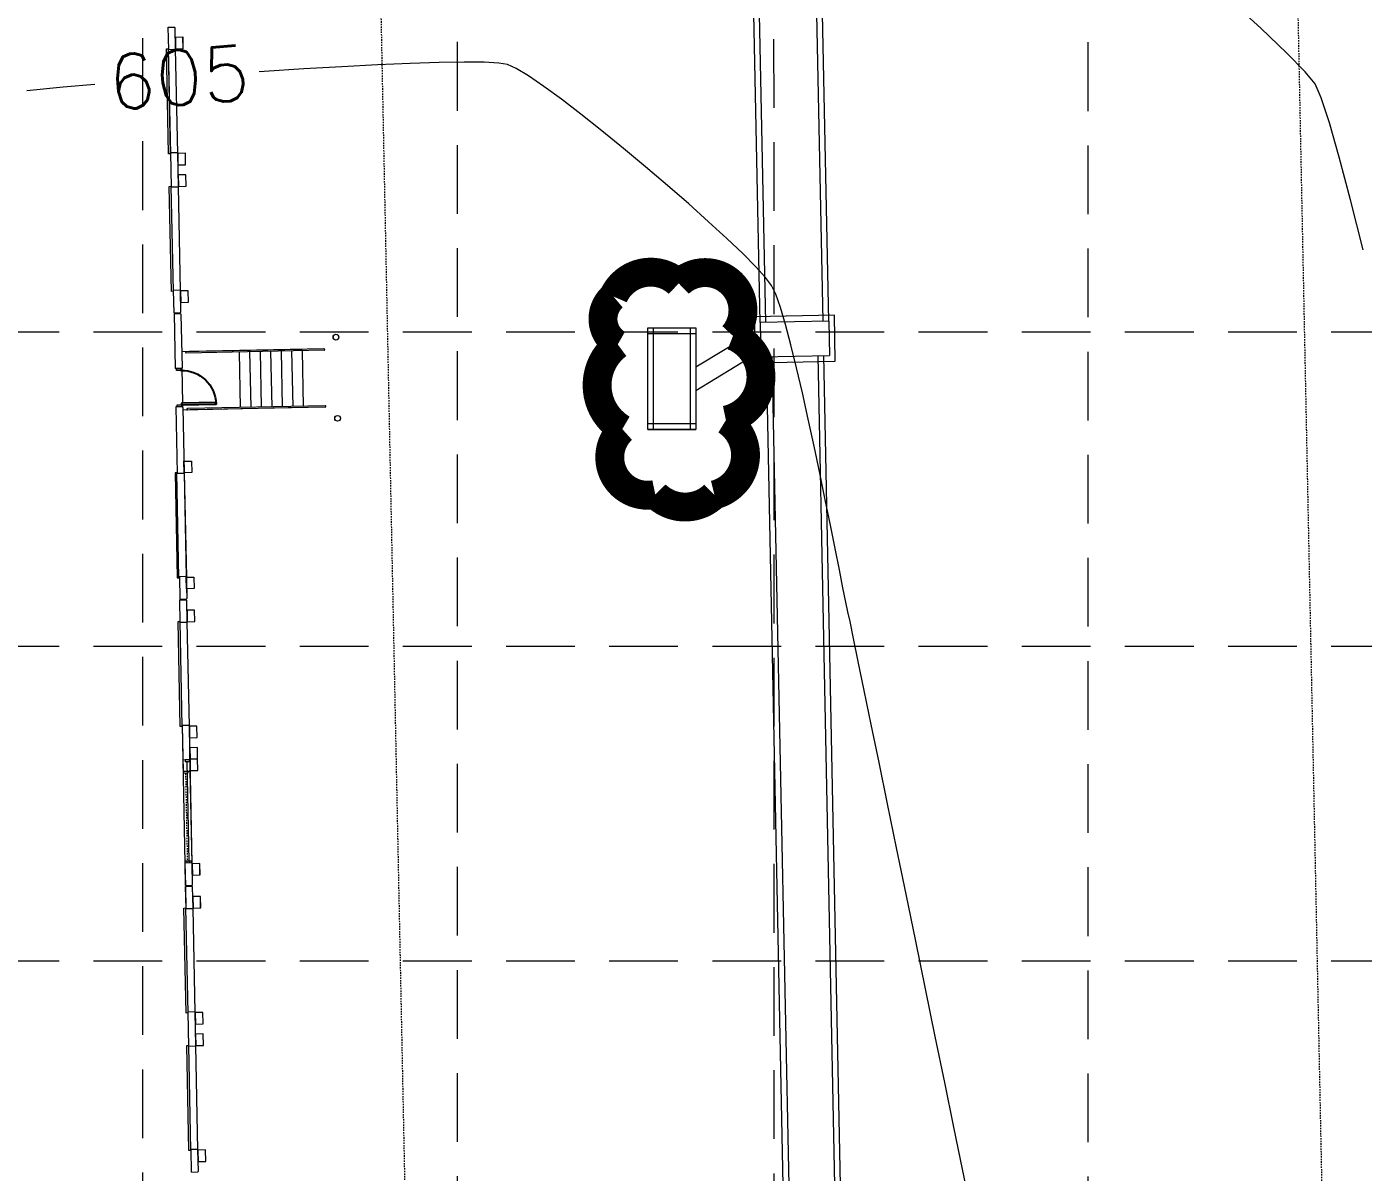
# Model space of a CAD drawing. Extents: x 2140663 to 2528301, y 336313 to 7007653.
# Drawn here: x 2528015.1 to 2528131.7, y 7006947.1 to 7007047.1 of the extents above; entities that cross this region are included whole.
import ezdxf

# ---------------------------------------------------------------- set-up
doc = ezdxf.new("R2010")
doc.units = 0
doc.header["$MEASUREMENT"] = 0
for name, pattern in [('HIDDEN', [0.375, 0.25, -0.125]), ('xdrc002ar$0$HIDDEN2', [0.1875, 0.125, -0.0625]), ('xdrc002pt$0$HIDDEN2', [0.1875, 0.125, -0.0625])]:
    doc.linetypes.add(name, pattern=pattern)
for name, color, linetype in [('1 EXISTING CONTOURS', 43, 'Continuous'), ('GRID', 254, 'HIDDEN'), ('LEGEND', 7, 'Continuous'), ('xdrc002ar$0$BASE1$0$ADO', 8, 'Continuous'), ('xdrc002ar$0$BASE1$0$AFL', 1, 'Continuous'), ('xdrc002ar$0$BASE1$0$AFLHR', 7, 'Continuous'), ('xdrc002ar$0$BASE1$0$AFLST', 1, 'Continuous'), ('xdrc002ar$0$BASE1$0$awa', 7, 'Continuous'), ('xdrc002ar$0$WINDOWS', 8, 'Continuous'), ('xdrc002ar$0$XR3$0$BASE1$0$ADO', 3, 'Continuous'), ('xdrc002ar$0$XR3$0$BASE1$0$AFL', 1, 'Continuous'), ('xdrc002ar$0$XR3$0$BASE1$0$AFLHR', 2, 'Continuous'), ('xdrc002ar$0$XR3$0$BASE1$0$AFLST', 2, 'Continuous'), ('xdrc002ar$0$XR3$0$BASE1$0$awa', 4, 'Continuous'), ('xdrc002ar$0$XR3$0$WINDOWS', 2, 'Continuous'), ('xdrc002pt$0$V-ESMT-ACCS-N', 2, 'xdrc002pt$0$HIDDEN2'), ('xdrc002pt$0$V-ESMT-STRM-N', 2, 'xdrc002pt$0$HIDDEN2'), ('xdrc002STM$0$C-STRM-INLET-N', 5, 'Continuous'), ('xdrc002STM$0$C-STRM-PIPE-N', 5, 'Continuous')]:
    doc.layers.add(name, color=color, linetype=linetype)
doc.styles.add('L200', font='simplex', dxfattribs={"height": 12})

# ---------------------------------------------------------------- blocks, each defined once
blk = doc.blocks.new('xdrc002ar$0$XR3$0$A$C228123AE')
at = {"layer": 'xdrc002ar$0$XR3$0$BASE1$0$ADO', "lineweight": 0}
for points in [[(22.61683327611536, 15.75429074559361), (22.61683327611536, 17.50429074559361), (132.6168332761154, 17.50429074559361), (132.6168332761154, 15.75429074559361)], [(166.6168332761154, 15.75429074559361), (166.6168332761154, 17.50429074559361), (276.6168332761154, 17.50429074559361), (276.6168332761154, 15.75429074559361)]]:
    blk.add_lwpolyline(points, close=True, dxfattribs=at)
at = {"layer": 'xdrc002ar$0$XR3$0$BASE1$0$AFL', "lineweight": 0}
for p, q in [((22.86683327844366, 8.004440076649189), (132.3668332770467, 8.004440076649189)), ((166.866833277978, 8.004440076649189), (276.366833276581, 8.004440076649189))]:
    blk.add_line(p, q, dxfattribs=at)
for points in [[(10.86683327844366, 8.004440078511834), (10.86683327844366, 0.004440078511834145), (22.86683327844366, 0.004440078511834145), (22.86683327844366, 8.004440078511834)], [(132.3668332770467, 8.004440078511834), (132.3668332770467, 0.004440078511834145), (144.3668332770467, 0.004440078511834145), (144.3668332770467, 8.004440078511834)], [(154.866833277978, 8.004440077580512), (154.866833277978, 0.00444007758051157), (166.866833277978, 0.00444007758051157), (166.866833277978, 8.004440077580512)], [(276.366833276581, 8.004440077580512), (276.366833276581, 0.00444007758051157), (288.366833276581, 0.00444007758051157), (288.366833276581, 8.004440077580512)]]:
    blk.add_lwpolyline(points, close=True, dxfattribs=at)
at = {"layer": 'xdrc002ar$0$XR3$0$BASE1$0$awa', "lineweight": 0}
for p, q in [((-0.008166723418980837, 15.25444007758051), (23.61683327611536, 15.25444007664919)), ((-0.008166723418980837, 15.25444007758051), (-0.008166723418980837, 8.754440076649189)), ((23.61683327658102, 8.754440076649189), (23.61683327611536, 15.25444007664919)), ((131.6168332770467, 8.754440078511834), (131.616833276581, 15.25444007851183)), ((131.6168332761154, 15.25444007758051), (167.6168332756497, 15.25444007571787)), ((167.616833276581, 8.754440076649189), (167.6168332756497, 15.25444007851183)), ((275.616833276581, 8.754440077580512), (275.6168332756497, 15.25444007758051)), ((275.6168332761154, 15.25444007664919), (299.241833276581, 15.25444007758051)), ((299.241833276581, 15.25444007758051), (299.241833276581, 8.754440077580512)), ((0.7418332765810192, 8.004440076649189), (-0.008166723418980837, 8.754440076649189)), ((0.7418332765810192, 8.004440076649189), (22.86683327658102, 8.004440076649189)), ((23.61683327658102, 8.754440076649189), (22.86683327658102, 8.004440076649189)), ((131.6168332770467, 8.754440078511834), (132.3668332770467, 8.004440078511834)), ((132.3668332770467, 8.004440078511834), (166.866833277978, 8.004440076649189)), ((166.866833276581, 8.004440076649189), (167.616833276581, 8.754440076649189)), ((276.366833276581, 8.004440077580512), (275.616833276581, 8.754440077580512)), ((276.366833276581, 8.004440077580512), (298.491833276581, 8.004440077580512)), ((299.241833276581, 8.754440077580512), (298.491833276581, 8.004440077580512))]:
    blk.add_line(p, q, dxfattribs=at)
blk = doc.blocks.new('xdrc002ar$0$XR3$0$A$C65600574')
at = {"layer": 'xdrc002ar$0$XR3$0$BASE1$0$awa', "lineweight": 0}
blk.add_line((107.9999999990687, -6.499690967611969), (107.9999999897555, -1.999690865166485), dxfattribs=at)
at = {"layer": 'xdrc002ar$0$XR3$0$WINDOWS', "linetype": 'Continuous', "lineweight": 0}
for p, q in [((9.313225746154785e-09, -1.999690865166485), (2.000000009313226, -1.999690867960453)), ((4.656612873077393e-09, -6.499690865166485), (2.000000004656613, -6.499690867960453)), ((2.000000004656613, -6.49969086702913), (2.000000009313226, -1.999690867960453)), ((2.000000007916242, -4.248930997215211), (105.9999999920838, -4.248931059613824)), ((107.9999999897555, -1.999690865166485), (105.9999999897555, -1.999690867960453)), ((105.9999999944121, -6.49969086702913), (105.9999999897555, -1.999690867960453)), ((107.9999999944121, -6.499690865166485), (105.9999999944121, -6.499690867960453))]:
    blk.add_line(p, q, dxfattribs=at)
blk = doc.blocks.new('xdrc002ar$0$XR3$0$BASE1$0$36D')
at = {"layer": 'xdrc002ar$0$XR3$0$BASE1$0$ADO'}
blk.add_lwpolyline([(-1.75, 1.000444171950221e-11), (0, 1.000444171950221e-11), (0, -35.99999999999), (-1.75, -35.99999999999)], close=True, dxfattribs=at)
blk.add_arc((0, 1.000444171950221e-11), 36, 180, 270, dxfattribs=at)
blk = doc.blocks.new('xdrc002ar$0$BASE1$0$36D')
at = {"layer": 'xdrc002ar$0$BASE1$0$ADO'}
blk.add_lwpolyline([(-1.75, 1.000444171950221e-11), (0, 1.000444171950221e-11), (0, -35.99999999999), (-1.75, -35.99999999999)], close=True, dxfattribs=at)
blk.add_arc((0, 1.000444171950221e-11), 36, 180, 270, dxfattribs=at)
blk = doc.blocks.new('A$C211968B4')
at = {"layer": 'LEGEND', "color": 170, "ltscale": 100, "const_width": 1.261430802800306}
blk.add_lwpolyline([(4.032914736308157, 6.67986492626369, 0.5205670505517462), (4.032914736308157, 6.67986492626369, 0.7651954600696135), (1.179535842966288, 5.243441569618881, 0.4178788784126488), (1.161860283929855, 2.658978256396949, 0.6649002420699669), (4.422610547859222, 2.161206842400134, 0.744833174426672), (8.10029117250815, 1.852431412786245, 0.9756416855879776), (10.39131185039878, 4.219029118306935, 0.5205670505517462), (9.820843972731382, 7.070041866973042, 0.5205670505517462), (7.729127584490925, 6.879974124021828, 0.5402640007904789), (4.032914736308157, 6.67986492626369)], format="xyb", close=True, dxfattribs=at)

msp = doc.modelspace()

# ---------------------------------------------------------------- linework, layer by layer
at = {"layer": '1 EXISTING CONTOURS', "color": 43, "lineweight": 0}
for points, elevation in [([(2528122.818736016, 7007046.980660361), (2528119.955782146, 7007049.603836581)], 604), ([(2528126.688871486, 7007043.179228957), (2528125.089093919, 7007044.817544557)], 604), ([(2528035.837211166, 7007043.214438055), (2528035.407601758, 7007043.184984115)], 605), ([(2528053.29114048, 7007044.021978656), (2528051.114831608, 7007043.984696328)], 605), ([(2528055.04556608, 7007044.011154582), (2528053.29114048, 7007044.021978656)], 605), ([(2528056.322903467, 7007043.948288408), (2528055.04556608, 7007044.011154582)], 605), ([(2528057.067947696, 7007043.829444439), (2528056.322903467, 7007043.948288408)], 605), ([(2528058.910041437, 7007042.822434233), (2528057.838248895, 7007043.47394748)], 605), ([(2528127.540084345, 7007042.130453344), (2528126.688871486, 7007043.179228957)], 604), ([(2528018.293250322, 7007041.83187429), (2528015.119751674, 7007041.525177547)], 605), ([(2528063.479731497, 7007039.483261029), (2528061.776246303, 7007040.78794458)], 605), ([(2528128.793767639, 7007038.731281518), (2528128.08226789, 7007040.897693553)], 604), ([(2528129.654814415, 7007035.731741168), (2528128.793767639, 7007038.731281518)], 604), ([(2528130.645639034, 7007031.999596435), (2528129.654814415, 7007035.731741168)], 604), ([(2528131.746472316, 7007027.63537125), (2528130.645639034, 7007031.999596435)], 604), ([(2528077.595608932, 7007027.314591633), (2528076.208006804, 7007028.638619862)], 605), ([(2528081.801896044, 7007019.354081947), (2528081.327254173, 7007021.131035049)], 605), ([(2528083.319152436, 7007012.875975808), (2528082.806093261, 7007015.171330196)], 605), ([(2528084.325951495, 7007008.153420665), (2528083.82852121, 7007010.518265254)], 605), ([(2528085.25200426, 7007003.623217911), (2528084.803195207, 7007005.836664173)], 605), ([(2528086.031326049, 7006999.727144589), (2528085.664130569, 7007001.568304004)], 605), ([(2528086.345342615, 7006998.154961796), (2528086.031326049, 7006999.727144589)], 605), ([(2528087.265592052, 7006993.734272286), (2528086.9596075, 7006995.199865182)], 605), ([(2528094.403419105, 7006958.999562959), (2528093.555028081, 7006963.133437897)], 605), ([(2528096.03070426, 7006951.077467985), (2528095.233067714, 7006954.959075093)], 605), ([(2528097.476862572, 7006944.052870787), (2528096.783059095, 7006947.42023532)], 605)]:
    msp.add_lwpolyline(points, dxfattribs=dict(at, elevation=elevation))
at = {"layer": '1 EXISTING CONTOURS', "color": 43, "lineweight": 0, "extrusion": (-0.6898006696673633, -0.72399933434117, 0), "elevation": -6816998.163060855}
msp.add_lwpolyline([(-3003103.325896256, 604.0000000000007), (-3003106.461752596, 604.0000000000007)], dxfattribs=at)
at = {"layer": '1 EXISTING CONTOURS', "color": 43, "lineweight": 0, "extrusion": (0.06314756370913982, -0.9980042009919599, 0), "elevation": -6833419.260452104}
msp.add_lwpolyline([(2965471.558157061, 605), (2965468.093591393, 605)], dxfattribs=at)
at = {"layer": '1 EXISTING CONTOURS', "color": 43, "lineweight": 0, "extrusion": (0.05738201308202106, -0.9983522948211492, 0), "elevation": -6850433.907573942}
msp.add_lwpolyline([(2925955.406633313, 605), (2925952.089374917, 605)], dxfattribs=at)
at = {"layer": '1 EXISTING CONTOURS', "color": 43, "lineweight": 0, "extrusion": (0.05072251140428024, -0.9987127849571381, 0), "elevation": -6869795.381663101}
msp.add_lwpolyline([(2880206.437027589, 605.0000000000007), (2880203.322289219, 605.0000000000007)], dxfattribs=at)
at = {"layer": '1 EXISTING CONTOURS', "color": 43, "lineweight": 0, "extrusion": (0.04259215056830982, -0.999092542615531, 0), "elevation": -6893010.284094005}
msp.add_lwpolyline([(2824199.544465287, 605.0000000000007), (2824196.687412047, 605.0000000000007)], dxfattribs=at)
at = {"layer": '1 EXISTING CONTOURS', "color": 43, "lineweight": 0, "extrusion": (0.0320140351213906, -0.9994874194081917, 0), "elevation": -6922519.192764938}
msp.add_lwpolyline([(2751079.037118244, 605.0000000000007), (2751076.492826889, 605.0000000000007)], dxfattribs=at)
at = {"layer": '1 EXISTING CONTOURS', "color": 43, "lineweight": 0, "extrusion": (0.4190322600722702, 0.9079713459238267, 0), "elevation": 7421532.483541712}
msp.add_lwpolyline([(640773.1853447366, 605), (640774.0337208468, 605)], dxfattribs=at)
at = {"layer": '1 EXISTING CONTOURS', "color": 43, "lineweight": 0, "extrusion": (0.08951555120564873, -0.995985424638508, 0), "elevation": -6752614.583400844}
msp.add_lwpolyline([(3145111.353126166, 605.0000000000007), (3145108.585198106, 605.0000000000007)], dxfattribs=at)
at = {"layer": '1 EXISTING CONTOURS', "color": 43, "lineweight": 0, "extrusion": (-0.5646307662773441, -0.8253436240579188, 0), "elevation": -7210637.956567861}
msp.add_lwpolyline([(-1869873.046714603, 605), (-1869874.655523693, 605)], dxfattribs=at)
at = {"layer": '1 EXISTING CONTOURS', "color": 43, "lineweight": 0, "extrusion": (0.5906668952989439, 0.8069154966896513, 0), "elevation": 7147332.198228287}
msp.add_lwpolyline([(2098894.803606384, 605.0000000000007), (2098896.710106566, 605.0000000000007)], dxfattribs=at)
at = {"layer": '1 EXISTING CONTOURS', "color": 43, "lineweight": 0, "extrusion": (0.9153781869484573, 0.4025950507134371, 0), "elevation": 5135193.285877924}
msp.add_lwpolyline([(5396280.539313711, 604.0000000000003), (5396281.886035543, 604.0000000000003)], dxfattribs=at)
at = {"layer": '1 EXISTING CONTOURS', "color": 43, "lineweight": 0, "extrusion": (-0.6209167452739514, -0.7838765179786948, 0), "elevation": -7062370.65915871}
msp.add_lwpolyline([(-2369096.226454088, 605), (-2369098.55223148, 605)], dxfattribs=at)
at = {"layer": '1 EXISTING CONTOURS', "color": 43, "lineweight": 0, "extrusion": (-0.6312929707056167, -0.7755444443342222, 0), "elevation": -7030219.277675301}
msp.add_lwpolyline([(-2462864.412632938, 605), (-2462866.859037945, 605)], dxfattribs=at)
at = {"layer": '1 EXISTING CONTOURS', "color": 43, "lineweight": 0, "extrusion": (-0.6403094166895581, -0.7681170815042964, 0), "elevation": -7000969.656620191}
msp.add_lwpolyline([(-2544817.343611531, 605), (-2544819.851049289, 605)], dxfattribs=at)
at = {"layer": '1 EXISTING CONTOURS', "color": 43, "lineweight": 0, "extrusion": (-0.6487268071184648, -0.7610213727129365, 0), "elevation": -6972529.522421555}
msp.add_lwpolyline([(-2621734.225544329, 605), (-2621736.734346631, 605)], dxfattribs=at)
at = {"layer": '1 EXISTING CONTOURS', "color": 43, "lineweight": 0, "extrusion": (-0.6571668565464395, -0.7537451310999438, 0), "elevation": -6942881.699915528}
msp.add_lwpolyline([(-2699266.337807985, 605), (-2699268.78828485, 605)], dxfattribs=at)
at = {"layer": '1 EXISTING CONTOURS', "color": 43, "lineweight": 0, "extrusion": (-0.666272349603883, -0.7457084927458727, 0), "elevation": -6909588.070678191}
msp.add_lwpolyline([(-2783383.690865689, 605.0000000000007), (-2783386.023351231, 605.0000000000007)], dxfattribs=at)
at = {"layer": '1 EXISTING CONTOURS', "color": 43, "lineweight": 0, "extrusion": (0.6768829566964801, 0.7360906621699741, 0), "elevation": 6869020.048875337}
msp.add_lwpolyline([(2882044.972598038, 605), (2882047.127509201, 605)], dxfattribs=at)
at = {"layer": '1 EXISTING CONTOURS', "color": 43, "lineweight": 0, "extrusion": (0.7091865623425075, 0.705020864792537, 0), "elevation": 6732979.116323331}
msp.add_lwpolyline([(3186940.538775077, 605), (3186942.160756446, 605)], dxfattribs=at)
at = {"layer": '1 EXISTING CONTOURS', "color": 43, "lineweight": 0, "extrusion": (0.739227723404549, 0.6734555463801065, 0), "elevation": 6587746.524902855}
msp.add_lwpolyline([(3477238.082635201, 605.0000000000007), (3477239.350715519, 605.0000000000007)], dxfattribs=at)
at = {"layer": '1 EXISTING CONTOURS', "color": 43, "lineweight": 0, "extrusion": (0.7972152050027291, 0.6036952185602076, 0), "elevation": 6245531.116917394}
msp.add_lwpolyline([(4059916.63050955, 605.0000000000007), (4059917.490210207, 605.0000000000007)], dxfattribs=at)
at = {"layer": '1 EXISTING CONTOURS', "color": 43, "lineweight": 0, "extrusion": (0.9031605906945279, 0.4293028621105519, 0), "elevation": 5291398.017957716}
msp.add_lwpolyline([(5243155.552954523, 605), (5243156.396162963, 605)], dxfattribs=at)
at = {"layer": '1 EXISTING CONTOURS', "color": 43, "lineweight": 0, "extrusion": (0.9429755813955314, 0.3328619126481122, 0), "elevation": 4716289.492278712}
msp.add_lwpolyline([(5765949.395736006, 605.0000000000003), (5765950.620838342, 605.0000000000003)], dxfattribs=at)
at = {"layer": '1 EXISTING CONTOURS', "color": 43, "lineweight": 0, "extrusion": (0.9583144740773047, 0.2857155382087905, 0), "elevation": 4424711.741246285}
msp.add_lwpolyline([(5992617.652984393, 605), (5992619.211667322, 605)], dxfattribs=at)
at = {"layer": '1 EXISTING CONTOURS', "color": 43, "lineweight": 0, "extrusion": (0.9707712830657429, 0.240006491526566, 0), "elevation": 4135919.345753733}
msp.add_lwpolyline([(6195455.059920412, 605.0000000000007), (6195457.1252634, 605.0000000000007)], dxfattribs=at)
at = {"layer": '1 EXISTING CONTOURS', "color": 43, "lineweight": 0, "extrusion": (0.9738061960741401, 0.227379621970865, 0), "elevation": 4055115.161563294}
msp.add_lwpolyline([(6248640.277066319, 605), (6248642.513421047, 605)], dxfattribs=at)
at = {"layer": '1 EXISTING CONTOURS', "color": 43, "lineweight": 0, "extrusion": (0.9774489610436028, 0.2111717986729806, 0), "elevation": 3950755.92608176}
msp.add_lwpolyline([(6315135.141835071, 605.0000000000003), (6315137.553941121, 605.0000000000003)], dxfattribs=at)
at = {"layer": '1 EXISTING CONTOURS', "color": 43, "lineweight": 0, "extrusion": (0.9794349571891924, 0.201760166127522, 0), "elevation": 3889829.292650026}
msp.add_lwpolyline([(6352839.651780466, 605.0000000000003), (6352842.017181534, 605.0000000000003)], dxfattribs=at)
at = {"layer": '1 EXISTING CONTOURS', "color": 43, "lineweight": 0, "extrusion": (0.9804756085015149, 0.1966407412861948, 0), "elevation": 3856588.312467208}
msp.add_lwpolyline([(6373069.4874243, 605.0000000000007), (6373071.583258088, 605.0000000000007)], dxfattribs=at)
at = {"layer": '1 EXISTING CONTOURS', "color": 43, "lineweight": 0, "extrusion": (0.980126068712465, 0.1983756271073853, 0), "elevation": 3867860.984157158}
msp.add_lwpolyline([(6366229.567669936, 605), (6366230.840959242, 605)], dxfattribs=at)
at = {"layer": '1 EXISTING CONTOURS', "color": 43, "lineweight": 0, "extrusion": (0.9785363652926661, 0.2060742143011057, 0), "elevation": 3917786.052901375}
msp.add_lwpolyline([(6335626.938002345, 605), (6335627.825616938, 605)], dxfattribs=at)
at = {"layer": '1 EXISTING CONTOURS', "color": 43, "lineweight": 0, "extrusion": (0.9780236926276066, 0.2084937808642283, 0), "elevation": 3933443.865236416}
msp.add_lwpolyline([(6325916.91103394, 605), (6325917.76842566, 605)], dxfattribs=at)
at = {"layer": '1 EXISTING CONTOURS', "color": 43, "lineweight": 0, "extrusion": (0.9792096151660243, 0.2028510033655407, 0), "elevation": 3896903.06801971}
msp.add_lwpolyline([(6348488.529403933, 605.0000000000007), (6348490.599586515, 605.0000000000007)], dxfattribs=at)
at = {"layer": '1 EXISTING CONTOURS', "color": 43, "lineweight": 0, "extrusion": (0.9793694847130819, 0.202077738538495, 0), "elevation": 3891888.972022395}
msp.add_lwpolyline([(6351561.038931068, 605), (6351563.615281297, 605)], dxfattribs=at)
at = {"layer": '1 EXISTING CONTOURS', "color": 43, "lineweight": 0, "extrusion": (0.9794629055481162, 0.2016244445875605, 0), "elevation": 3888948.922322315}
msp.add_lwpolyline([(6353358.589108159, 605.0000000000007), (6353361.604802987, 605.0000000000007)], dxfattribs=at)
at = {"layer": '1 EXISTING CONTOURS', "color": 43, "lineweight": 0, "extrusion": (0.979521442692967, 0.201339870131796, 0), "elevation": 3887102.900130427}
msp.add_lwpolyline([(6354484.799358783, 605), (6354488.187574504, 605)], dxfattribs=at)
at = {"layer": '1 EXISTING CONTOURS', "color": 43, "lineweight": 0, "extrusion": (0.9795589024027583, 0.2011575420497665, 0), "elevation": 3885920.031874249}
msp.add_lwpolyline([(6355204.526701601, 605.0000000000007), (6355208.220614229, 605.0000000000007)], dxfattribs=at)
at = {"layer": '1 EXISTING CONTOURS', "color": 43, "lineweight": 0, "extrusion": (0.9795821441934484, 0.2010443303785662, 0), "elevation": 3885185.51738262}
msp.add_lwpolyline([(6355649.657983247, 605.0000000000003), (6355653.590768649, 605.0000000000003)], dxfattribs=at)
at = {"layer": '1 EXISTING CONTOURS', "color": 43, "lineweight": 0, "extrusion": (0.9795948025352782, 0.2009826431457943, 0), "elevation": 3884785.277898036}
msp.add_lwpolyline([(6355890.200779422, 605.0000000000003), (6355894.305613406, 605.0000000000003)], dxfattribs=at)
at = {"layer": '1 EXISTING CONTOURS', "color": 43, "lineweight": 0, "extrusion": (0.9795987856804428, 0.2009632282120341, 0), "elevation": 3884659.307768918}
msp.add_lwpolyline([(6355962.983241335, 605.0000000000007), (6355967.193299655, 605.0000000000007)], dxfattribs=at)
at = {"layer": '1 EXISTING CONTOURS', "color": 43, "lineweight": 0, "extrusion": (0.9795949286272567, 0.2009820285691238, 0), "elevation": 3884781.290268176}
msp.add_lwpolyline([(6355884.179491846, 605.0000000000007), (6355888.427950265, 605.0000000000007)], dxfattribs=at)
at = {"layer": '1 EXISTING CONTOURS', "color": 43, "lineweight": 0, "extrusion": (0.9795630439005577, 0.2011373735144078, 0), "elevation": 3885789.178576421}
msp.add_lwpolyline([(6355259.693012174, 605.0000000000007), (6355263.817798109, 605.0000000000007)], dxfattribs=at)
at = {"layer": '1 EXISTING CONTOURS', "color": 43, "lineweight": 0, "extrusion": (0.979489025108783, 0.2014975178294902, 0), "elevation": 3888125.566158371}
msp.add_lwpolyline([(6353822.87101567, 605.0000000000003), (6353826.604832558, 605.0000000000003)], dxfattribs=at)
at = {"layer": 'GRID', "color": 253, "linetype": 'HIDDEN', "lineweight": 0, "ltscale": 24}
for p, q in [((2528080.45980197, 7006032.041801908), (2528080.250281271, 7007625.178615601)), ((2528107.768453324, 7006031.75605775), (2528107.707753342, 7007625.178615601)), ((2528025.314863435, 7006032.117452909), (2528025.21406728, 7007624.562990395)), ((2528052.75125109, 7006031.787906426), (2528052.67153935, 7007624.562990395)), ((2527228.947377252, 7007020.498604855), (2528272.331315909, 7007020.498604855)), ((2527228.947377252, 7006993.041132786), (2528272.331315909, 7006993.041132786)), ((2527228.947377252, 7006965.583660717), (2528272.331315909, 7006965.583660717))]:
    msp.add_line(p, q, dxfattribs=at)
at = {"layer": 'xdrc002ar$0$BASE1$0$ADO', "lineweight": 0}
for points in [[(2528027.65056834, 7007036.022552926), (2528027.504765107, 7007036.019592935), (2528027.318708589, 7007045.184367605), (2528027.464511822, 7007045.187327595)], [(2528027.894133237, 7007024.025029723), (2528027.748330003, 7007024.022069732), (2528027.562273485, 7007033.186844401), (2528027.708076719, 7007033.189804392)], [(2528029.172849031, 7006961.038033446), (2528029.027045798, 7006961.035073455), (2528028.84098928, 7006970.199848125), (2528028.986792513, 7006970.202808116)], [(2528029.416413927, 7006949.040510243), (2528029.270610694, 7006949.037550252), (2528029.084554176, 7006958.202324921), (2528029.230357409, 7006958.205284912)]]:
    msp.add_lwpolyline(points, close=True, dxfattribs=at)
at = {"layer": 'xdrc002ar$0$BASE1$0$ADO', "color": 7, "lineweight": 0}
for points in [[(2528028.176944153, 7007017.278650878), (2528028.572695783, 7007017.286685137), (2528028.57607863, 7007017.120052871), (2528028.180326999, 7007017.112018612)], [(2528028.241218227, 7007014.112637833), (2528028.636969857, 7007014.120672092), (2528028.640352703, 7007013.954039827), (2528028.244601073, 7007013.946005568)], [(2528028.215503612, 7007008.194964483), (2528028.06970038, 7007008.192004493), (2528028.255756909, 7006999.02722989), (2528028.40156014, 7006999.030189881)], [(2528028.665422127, 7006986.03287317), (2528028.519618895, 7006986.029913181), (2528028.333562366, 7006995.194687784), (2528028.479365598, 7006995.197647774)]]:
    msp.add_lwpolyline(points, close=True, dxfattribs=at)
at = {"layer": 'xdrc002ar$0$BASE1$0$AFL', "color": 7, "lineweight": 0}
for p, q in [((2528028.295833076, 7007036.056490234), (2528028.11062227, 7007045.179606836)), ((2528028.539397973, 7007024.058967031), (2528028.354187166, 7007033.182083633)), ((2528028.841316978, 7007009.187037319), (2528029.507846041, 7007009.200568702)), ((2528028.861614055, 7007008.187243726), (2528028.841316978, 7007009.187037319)), ((2528029.507846041, 7007009.200568702), (2528029.528143117, 7007008.20077511)), ((2528029.528143117, 7007008.20077511), (2528028.861614055, 7007008.187243726)), ((2528028.861614055, 7007008.187243726), (2528029.046824872, 7006999.06412719)), ((2528029.046824872, 7006999.06412719), (2528029.713353934, 7006999.077658574)), ((2528029.067121948, 7006998.064333596), (2528029.046824872, 7006999.06412719)), ((2528029.713353934, 7006999.077658574), (2528029.73365101, 7006998.07786498)), ((2528029.73365101, 7006998.07786498), (2528029.067121948, 7006998.064333596)), ((2528029.771708027, 7006996.203251993), (2528029.105178965, 7006996.189720609)), ((2528029.105178965, 7006996.189720609), (2528029.125476041, 7006995.189927016)), ((2528029.125476041, 7006995.189927016), (2528029.792005103, 7006995.2034584)), ((2528029.310686858, 7006986.06681048), (2528029.125476041, 7006995.189927016)), ((2528029.792005103, 7006995.2034584), (2528029.771708027, 7006996.203251993)), ((2528029.97721592, 7006986.080341864), (2528029.310686858, 7006986.06681048)), ((2528029.310686858, 7006986.06681048), (2528029.330983934, 7006985.067016887)), ((2528029.997512996, 7006985.080548271), (2528029.97721592, 7006986.080341864)), ((2528029.330983934, 7006985.067016887), (2528029.997512996, 7006985.080548271)), ((2528030.035570013, 7006983.205935284), (2528029.369040951, 7006983.1924039)), ((2528029.369040951, 7006983.1924039), (2528029.389338027, 7006982.192610307)), ((2528030.055867089, 7006982.206141691), (2528030.035570013, 7006983.205935284)), ((2528029.389338027, 7006982.192610307), (2528030.055867089, 7006982.206141691)), ((2528030.22078083, 7006974.082818747), (2528029.554251769, 7006974.069287363)), ((2528029.554251769, 7006974.069287363), (2528029.574548845, 7006973.06949377)), ((2528029.574548845, 7006973.06949377), (2528030.241077906, 7006973.083025154)), ((2528030.241077906, 7006973.083025154), (2528030.22078083, 7006974.082818747)), ((2528029.818113767, 7006961.071970754), (2528029.632902961, 7006970.195087356)), ((2528030.061678663, 7006949.074447551), (2528029.876467857, 7006958.197564153))]:
    msp.add_line(p, q, dxfattribs=at)
for points in [[(2528028.11062227, 7007045.179606836), (2528028.777151337, 7007045.193138219), (2528028.756854262, 7007046.19293182), (2528028.090325195, 7007046.179400437)], [(2528028.316130151, 7007035.056696634), (2528028.982659218, 7007035.070228017), (2528028.962362143, 7007036.070021617), (2528028.295833076, 7007036.056490234)], [(2528028.354187166, 7007033.182083633), (2528029.020716233, 7007033.195615016), (2528029.000419158, 7007034.195408616), (2528028.333890091, 7007034.181877233)], [(2528028.559695047, 7007023.05917343), (2528029.226224114, 7007023.072704813), (2528029.205927039, 7007024.072498414), (2528028.539397973, 7007024.058967031)], [(2528029.632902961, 7006970.195087356), (2528030.299432028, 7006970.20861874), (2528030.279134953, 7006971.20841234), (2528029.612605886, 7006971.194880957)], [(2528029.838410842, 7006960.072177154), (2528030.504939909, 7006960.085708537), (2528030.484642834, 7006961.085502137), (2528029.818113767, 7006961.071970754)], [(2528029.876467857, 7006958.197564153), (2528030.542996923, 7006958.211095536), (2528030.522699849, 7006959.210889136), (2528029.856170782, 7006959.197357753)], [(2528030.081975738, 7006948.074653951), (2528030.748504805, 7006948.088185334), (2528030.72820773, 7006949.087978934), (2528030.061678663, 7006949.074447551)]]:
    msp.add_lwpolyline(points, close=True, dxfattribs=at)
at = {"layer": 'xdrc002ar$0$BASE1$0$AFLHR', "color": 7, "lineweight": 0}
for p, q in [((2528039.145073774, 7007018.959951035), (2528028.647241047, 7007018.746831738)), ((2528041.063881963, 7007018.873879565), (2528029.042356774, 7007018.629827382)), ((2528041.061344828, 7007018.998853764), (2528029.292684724, 7007018.759935062)), ((2528039.248250576, 7007013.877666937), (2528028.75041785, 7007013.664547641)), ((2528041.161984496, 7007014.041543865), (2528029.140456354, 7007013.797491622)), ((2528041.16452163, 7007013.916569666), (2528029.395861525, 7007013.677650964))]:
    msp.add_line(p, q, dxfattribs=at)
for centre, start, end in [((2528029.041088206, 7007018.692314482), 91.16301711377088, 271.1630171137709), ((2528041.062613395, 7007018.936366665), 271.1630171137709, 91.16301711377088), ((2528041.163253063, 7007013.979056766), 271.1630171137709, 91.16301711377088), ((2528029.141727874, 7007013.735004583), 91.16301711377088, 271.1630171137709)]:
    msp.add_arc(centre, 0.06249997500000001, start, end, dxfattribs=at)
at = {"layer": 'xdrc002ar$0$BASE1$0$AFLST', "color": 7, "lineweight": 0}
for p, q in [((2528033.648746147, 7007018.723342919), (2528033.746848681, 7007013.891007219)), ((2528034.565223608, 7007018.741948572), (2528034.663326141, 7007013.909612872)), ((2528035.481701068, 7007018.760554224), (2528035.5798036, 7007013.928218524)), ((2528036.398178529, 7007018.779159877), (2528036.496281061, 7007013.946824177)), ((2528037.314655988, 7007018.797765531), (2528037.412758521, 7007013.96542983)), ((2528038.231133448, 7007018.816371183), (2528038.329235982, 7007013.984035483)), ((2528039.147610908, 7007018.834976836), (2528039.245713442, 7007014.002641136)), ((2528028.738155033, 7007014.268589604), (2528028.675572382, 7007017.351286516)), ((2528028.745766436, 7007013.893667005), (2528028.741115023, 7007014.122786371))]:
    msp.add_line(p, q, dxfattribs=at)
for centre in [(2528042.106022541, 7007020.020267694), (2528042.249793496, 7007012.93839641)]:
    msp.add_circle(centre, 0.2499999000000001, dxfattribs=at)
at = {"layer": 'xdrc002ar$0$BASE1$0$awa', "lineweight": 0}
for p, q in [((2528027.467889004, 7007047.073200571), (2528028.009443871, 7007047.08419482)), ((2528027.50784887, 7007045.10485692), (2528027.467889004, 7007047.073200571)), ((2528028.009443871, 7007047.08419482), (2528028.073199539, 7007047.022976287)), ((2528028.11062227, 7007045.179606836), (2528028.073199539, 7007047.022976287)), ((2528028.049403737, 7007045.115851169), (2528027.50784887, 7007045.10485692)), ((2528028.11062227, 7007045.179606836), (2528028.049403737, 7007045.115851169)), ((2528028.232077409, 7007036.117708767), (2528027.690522542, 7007036.106714518)), ((2528027.751413766, 7007033.107333717), (2528027.690522543, 7007036.106714518)), ((2528028.295833076, 7007036.056490234), (2528028.232077409, 7007036.117708767)), ((2528028.354187166, 7007033.182083633), (2528028.295833076, 7007036.056490234)), ((2528028.292968633, 7007033.118327966), (2528027.751413766, 7007033.107333717)), ((2528028.292968633, 7007033.118327966), (2528028.354187166, 7007033.182083633)), ((2528028.475642305, 7007024.120185563), (2528027.934087439, 7007024.109191314)), ((2528027.974047305, 7007022.140847664), (2528027.934087439, 7007024.109191314)), ((2528028.475642305, 7007024.120185563), (2528028.539397973, 7007024.058967031)), ((2528028.576820704, 7007022.21559758), (2528028.539397973, 7007024.058967031)), ((2528027.974047305, 7007022.140847664), (2528028.515602171, 7007022.151841912)), ((2528028.576820704, 7007022.21559758), (2528028.515602171, 7007022.151841912)), ((2528028.990169695, 7006972.088681092), (2528029.531724562, 7006972.099675341)), ((2528029.030129561, 7006970.120337441), (2528028.990169695, 7006972.088681092)), ((2528029.531724562, 7006972.099675341), (2528029.595480229, 7006972.038456807)), ((2528029.632902961, 7006970.195087356), (2528029.595480229, 7006972.038456807)), ((2528029.571684428, 7006970.13133169), (2528029.030129561, 7006970.120337441)), ((2528029.632902961, 7006970.195087356), (2528029.571684428, 7006970.13133169)), ((2528029.7543581, 7006961.133189287), (2528029.212803233, 7006961.122195038)), ((2528029.273694457, 7006958.122814237), (2528029.212803233, 7006961.122195038)), ((2528029.818113767, 7006961.071970754), (2528029.7543581, 7006961.133189287)), ((2528029.876467857, 7006958.197564153), (2528029.818113767, 7006961.071970754)), ((2528029.815249324, 7006958.133808486), (2528029.273694457, 7006958.122814237)), ((2528029.815249324, 7006958.133808486), (2528029.876467857, 7006958.197564153)), ((2528029.997922996, 7006949.135666084), (2528029.456368129, 7006949.124671835)), ((2528029.496327995, 7006947.156328185), (2528029.456368129, 7006949.124671835)), ((2528029.997922996, 7006949.135666084), (2528030.061678663, 7006949.074447551)), ((2528030.099101395, 7006947.2310781), (2528030.061678663, 7006949.074447551)), ((2528029.496327995, 7006947.156328185), (2528030.037882862, 7006947.167322433)), ((2528030.099101395, 7006947.2310781), (2528030.037882862, 7006947.167322433))]:
    msp.add_line(p, q, dxfattribs=at)
at = {"layer": 'xdrc002ar$0$BASE1$0$awa', "color": 7, "lineweight": 0}
for p, q in [((2528027.97531588, 7007022.078360563), (2528028.516870744, 7007022.089354813)), ((2528027.97531588, 7007022.078360563), (2528028.072798987, 7007017.2765366)), ((2528028.58062641, 7007022.028136279), (2528028.516870744, 7007022.089354813)), ((2528028.58062641, 7007022.028136279), (2528028.675572382, 7007017.351286515)), ((2528028.675572382, 7007017.351286515), (2528028.61435385, 7007017.287530849)), ((2528028.61435385, 7007017.287530849), (2528028.072798987, 7007017.2765366)), ((2528028.68201077, 7007013.954885539), (2528028.140455907, 7007013.943891289)), ((2528028.140455907, 7007013.943891289), (2528028.258840659, 7007008.11249381)), ((2528028.745766436, 7007013.893667005), (2528028.68201077, 7007013.954885539)), ((2528028.745766436, 7007013.893667006), (2528028.861614055, 7007008.187243726)), ((2528028.800395522, 7007008.123488059), (2528028.258840659, 7007008.11249381)), ((2528028.861614055, 7007008.187243726), (2528028.800395522, 7007008.123488059)), ((2528028.983069205, 7006999.125345721), (2528028.441514342, 7006999.114351472)), ((2528028.441514342, 7006999.114351472), (2528028.481474211, 7006997.146007836)), ((2528029.046824872, 7006999.06412719), (2528028.983069205, 7006999.125345721)), ((2528029.046824872, 7006999.06412719), (2528029.084247605, 7006997.220757753)), ((2528028.481474211, 7006997.146007836), (2528029.023029073, 7006997.157002086)), ((2528028.482742778, 7006997.083520737), (2528029.024297641, 7006997.094514986)), ((2528028.522702646, 7006995.1151771), (2528028.482742778, 7006997.083520737)), ((2528029.023029073, 7006997.157002086), (2528029.084247605, 7006997.220757753)), ((2528029.024297641, 7006997.094514986), (2528029.088053307, 7006997.033296454)), ((2528029.125476041, 7006995.189927016), (2528029.088053307, 7006997.033296454)), ((2528029.125476041, 7006995.189927016), (2528029.064257509, 7006995.12617135)), ((2528029.064257509, 7006995.12617135), (2528028.522702646, 7006995.1151771)), ((2528029.246931192, 7006986.128029012), (2528028.705376329, 7006986.117034763)), ((2528028.786564632, 7006982.117860391), (2528028.705376329, 7006986.117034763)), ((2528029.310686858, 7006986.06681048), (2528029.246931192, 7006986.128029012)), ((2528029.389338027, 7006982.192610307), (2528029.310686858, 7006986.06681048)), ((2528029.328119495, 7006982.12885464), (2528028.786564632, 7006982.117860391)), ((2528029.328093748, 7006982.128854117), (2528028.953171141, 7006982.121242712)), ((2528029.328119495, 7006982.12885464), (2528029.389338027, 7006982.192610307)), ((2528029.490496102, 7006974.130505895), (2528028.948941239, 7006974.119511646)), ((2528028.988901107, 7006972.15116801), (2528028.948941239, 7006974.119511646)), ((2528029.490496102, 7006974.130505895), (2528029.554251769, 7006974.069287363)), ((2528029.591674502, 7006972.225917925), (2528029.554251769, 7006974.069287363)), ((2528028.988901107, 7006972.15116801), (2528029.53045597, 7006972.162162259)), ((2528029.591674502, 7006972.225917925), (2528029.53045597, 7006972.162162259))]:
    msp.add_line(p, q, dxfattribs=at)
at = {"layer": 'xdrc002ar$0$WINDOWS', "color": 7, "linetype": 'Continuous', "lineweight": 0}
for p, q in [((2528028.786526402, 7006982.117860018), (2528028.789909249, 7006981.951227752)), ((2528029.164831846, 7006981.958839157), (2528028.789909249, 7006981.951227752)), ((2528029.161449, 7006982.125471422), (2528029.164831846, 7006981.958839157)), ((2528029.554251769, 7006974.069287363), (2528029.389338027, 7006982.192610307)), ((2528029.320442761, 7006974.293754945), (2528028.945520164, 7006974.28614354)), ((2528028.948903009, 7006974.119511276), (2528028.945520164, 7006974.28614354)), ((2528029.323825608, 7006974.127122679), (2528029.320442761, 7006974.293754945))]:
    msp.add_line(p, q, dxfattribs=at)
at = {"layer": 'xdrc002ar$0$WINDOWS', "color": 7, "linetype": 'xdrc002ar$0$HIDDEN2', "lineweight": 0}
msp.add_line((2528028.977307238, 7006981.955032169), (2528029.132918159, 7006974.289947957), dxfattribs=at)
at = {"layer": 'xdrc002ar$0$XR3$0$BASE1$0$ADO', "color": 7, "lineweight": 0}
for points in [[(2528028.1749179, 7007017.27846672), (2528028.570669533, 7007017.286500867), (2528028.574052332, 7007017.119868601), (2528028.178300699, 7007017.111834454)], [(2528028.239191076, 7007014.112453657), (2528028.634942709, 7007014.120487805), (2528028.638325508, 7007013.953855538), (2528028.242573875, 7007013.945821391)], [(2528028.213474784, 7007008.194780316), (2528028.06767155, 7007008.191820366), (2528028.253725481, 7006999.027045711), (2528028.399528714, 7006999.03000566)], [(2528028.663387015, 7006986.032688876), (2528028.517583782, 7006986.029728927), (2528028.331529852, 7006995.194503582), (2528028.477333085, 7006995.19746353)]]:
    msp.add_lwpolyline(points, close=True, dxfattribs=at)
at = {"layer": 'xdrc002ar$0$XR3$0$BASE1$0$AFL', "color": 7, "lineweight": 0}
for p, q in [((2528028.859585224, 7007008.187059375), (2528029.044793455, 7006999.063942785)), ((2528029.308651756, 7006986.066626001), (2528029.123443525, 7006995.18974259))]:
    msp.add_line(p, q, dxfattribs=at)
for points in [[(2528028.839288432, 7007009.186852973), (2528029.505817498, 7007009.200384169), (2528029.52611429, 7007008.20059057), (2528028.859585224, 7007008.187059375)], [(2528029.044793455, 7006999.063942785), (2528029.711322521, 7006999.07747398), (2528029.731619313, 7006998.077680381), (2528029.065090247, 7006998.064149188)], [(2528029.123443525, 7006995.18974259), (2528029.789972592, 7006995.203273785), (2528029.769675799, 7006996.203067385), (2528029.103146733, 7006996.189536189)], [(2528029.328948549, 7006985.066832402), (2528029.995477614, 7006985.080363597), (2528029.975180822, 7006986.080157196), (2528029.308651756, 7006986.066626001)], [(2528029.367005035, 7006983.192219405), (2528030.0335341, 7006983.2057506), (2528030.013237308, 7006984.205544199), (2528029.346708242, 7006984.192013004)], [(2528029.572510058, 7006973.069309217), (2528030.239039124, 7006973.082840412), (2528030.218742331, 7006974.082634011), (2528029.552213265, 7006974.069102815)]]:
    msp.add_lwpolyline(points, close=True, dxfattribs=at)
at = {"layer": 'xdrc002ar$0$XR3$0$BASE1$0$AFLHR', "color": 7, "lineweight": 0}
for p, q in [((2528039.143047998, 7007018.959763769), (2528028.645215211, 7007018.746647448)), ((2528041.061856161, 7007018.873691755), (2528029.040330903, 7007018.62964298)), ((2528041.059319062, 7007018.998665955), (2528029.29065889, 7007018.759750589)), ((2528039.246223359, 7007013.877479642), (2528028.748390572, 7007013.664363321)), ((2528041.159957325, 7007014.041356026), (2528029.138429114, 7007013.797307192)), ((2528041.162494424, 7007013.916381827), (2528029.393834252, 7007013.677466461))]:
    msp.add_line(p, q, dxfattribs=at)
for centre, start, end in [((2528029.039062354, 7007018.692130079), 91.1630006841799, 271.1630006841799), ((2528041.060587612, 7007018.936178854), 271.1630006841799, 91.1630006841799), ((2528041.161225874, 7007013.978868928), 271.1630006841799, 91.1630006841799), ((2528029.139700616, 7007013.734820153), 91.1630006841799, 271.1630006841799)]:
    msp.add_arc(centre, 0.062499975, start, end, dxfattribs=at)
at = {"layer": 'xdrc002ar$0$XR3$0$BASE1$0$AFLST', "color": 7, "lineweight": 0}
for p, q in [((2528033.646720304, 7007018.72315721), (2528033.744821467, 7007013.890821483)), ((2528034.563197769, 7007018.741762604), (2528034.661298933, 7007013.909426875)), ((2528035.479675235, 7007018.760367996), (2528035.577776398, 7007013.928032269)), ((2528036.3961527, 7007018.77897339), (2528036.494253864, 7007013.946637661)), ((2528037.312630166, 7007018.797578783), (2528037.410731329, 7007013.965243055)), ((2528038.229107631, 7007018.816184176), (2528038.327208794, 7007013.983848448)), ((2528039.145585096, 7007018.834789569), (2528039.24368626, 7007014.002453841)), ((2528028.736127927, 7007014.268405287), (2528028.67354615, 7007017.351102217)), ((2528028.743739224, 7007013.893482688), (2528028.739087875, 7007014.122602053))]:
    msp.add_line(p, q, dxfattribs=at)
for centre in [(2528042.103997066, 7007020.020079588), (2528042.247766012, 7007012.938208263)]:
    msp.add_circle(centre, 0.2499999, dxfattribs=at)
at = {"layer": 'xdrc002ar$0$XR3$0$BASE1$0$awa', "color": 7, "lineweight": 0}
for p, q in [((2528027.973290988, 7007022.078176463), (2528028.514845855, 7007022.089170559)), ((2528027.973290988, 7007022.078176463), (2528028.070772733, 7007017.276352472)), ((2528028.578601504, 7007022.027952008), (2528028.514845855, 7007022.089170559)), ((2528028.578601504, 7007022.027952008), (2528028.67354615, 7007017.351102217)), ((2528028.67354615, 7007017.351102216), (2528028.612327599, 7007017.287346567)), ((2528028.612327599, 7007017.287346567), (2528028.070772734, 7007017.276352471)), ((2528028.679983574, 7007013.954701238), (2528028.138428709, 7007013.943707142)), ((2528028.138428708, 7007013.943707142), (2528028.256811808, 7007008.112309629)), ((2528028.743739224, 7007013.893482688), (2528028.679983574, 7007013.954701238)), ((2528028.743739224, 7007013.893482688), (2528028.859585224, 7007008.187059375)), ((2528028.798366674, 7007008.123303724), (2528028.256811807, 7007008.112309629)), ((2528028.859585224, 7007008.187059375), (2528028.798366674, 7007008.123303724)), ((2528028.981037805, 7006999.125161337), (2528028.439482939, 7006999.11416724)), ((2528028.439482939, 7006999.11416724), (2528028.47944225, 7006997.145823593)), ((2528029.044793455, 7006999.063942785), (2528028.981037805, 7006999.125161337)), ((2528029.044793455, 7006999.063942785), (2528029.082215666, 7006997.220573338)), ((2528028.47944225, 7006997.145823593), (2528029.020997115, 7006997.156817689)), ((2528028.480710799, 7006997.083336492), (2528029.022265665, 7006997.094330588)), ((2528028.520670109, 7006995.114992845), (2528028.480710799, 7006997.083336492)), ((2528029.020997115, 7006997.156817689), (2528029.082215666, 7006997.220573338)), ((2528029.022265665, 7006997.094330588), (2528029.086021314, 7006997.033112038)), ((2528029.123443525, 7006995.18974259), (2528029.086021314, 7006997.033112038)), ((2528029.123443525, 7006995.18974259), (2528029.062224975, 7006995.12598694)), ((2528029.062224975, 7006995.12598694), (2528028.520670109, 7006995.114992845)), ((2528029.244896107, 7006986.127844551), (2528028.703341241, 7006986.116850455)), ((2528028.764231618, 7006983.117469659), (2528028.703341241, 7006986.116850455)), ((2528029.308651756, 7006986.066626001), (2528029.244896107, 7006986.127844551)), ((2528029.367005035, 7006983.192219405), (2528029.308651756, 7006986.066626001)), ((2528029.305786484, 7006983.128463755), (2528028.764231618, 7006983.117469659)), ((2528029.305786484, 7006983.128463755), (2528029.367005035, 7006983.192219405)), ((2528029.488457616, 7006974.130321366), (2528028.94690275, 7006974.119327269)), ((2528028.98686206, 7006972.150983622), (2528028.94690275, 7006974.119327269)), ((2528029.488457616, 7006974.130321366), (2528029.552213266, 7006974.069102815)), ((2528029.589635476, 7006972.225733368), (2528029.552213266, 7006974.069102815)), ((2528028.98686206, 7006972.150983622), (2528029.528416927, 7006972.161977718)), ((2528029.589635476, 7006972.225733368), (2528029.528416927, 7006972.161977718))]:
    msp.add_line(p, q, dxfattribs=at)
at = {"layer": 'xdrc002ar$0$XR3$0$WINDOWS', "color": 7, "linetype": 'Continuous', "lineweight": 0}
for p, q in [((2528028.94690275, 7006974.119327269), (2528028.764231618, 7006983.117469659)), ((2528029.552213266, 7006974.069102815), (2528029.367005035, 7006983.192219405))]:
    msp.add_line(p, q, dxfattribs=at)
at = {"layer": 'xdrc002pt$0$V-ESMT-ACCS-N', "color": 7, "lineweight": 0}
for p, q in [((2528142.323527268, 7006247.687441093), (2528120.687722486, 7007313.340234162)), ((2528127.264152336, 7006989.423887467), (2528127.264152335, 7006989.423887468))]:
    msp.add_line(p, q, dxfattribs=at)
at = {"layer": 'xdrc002pt$0$V-ESMT-STRM-N', "color": 7, "lineweight": 0}
msp.add_line((2528061.615909888, 7006281.728490265), (2528044.540302898, 7007122.77269759), dxfattribs=at)
at = {"layer": 'xdrc002STM$0$C-STRM-INLET-N', "color": 5, "lineweight": 0}
for p, q in [((2528069.315387581, 7007011.959232627), (2528069.315387581, 7007020.834232627)), ((2528069.315387581, 7007020.834232627), (2528073.502887581, 7007020.834232627)), ((2528069.315387581, 7007020.334232627), (2528073.502887581, 7007020.334232627)), ((2528069.815387581, 7007011.959232627), (2528069.815387581, 7007020.834232627)), ((2528073.002887581, 7007020.834232627), (2528073.002887581, 7007011.959232627)), ((2528073.502887581, 7007020.834232627), (2528073.502887581, 7007011.959232627)), ((2528073.502887581, 7007012.459232627), (2528069.315387581, 7007012.459232627)), ((2528069.315387581, 7007011.959232627), (2528073.502887581, 7007011.959232627)), ((2528073.502887581, 7007011.959232627), (2528069.315387581, 7007011.959232627)), ((2528073.502887581, 7007011.959232627), (2528069.315387581, 7007011.959232627))]:
    msp.add_line(p, q, dxfattribs=at)
at = {"layer": 'xdrc002STM$0$C-STRM-PIPE-N', "color": 5, "lineweight": 0}
for p, q in [((2528084.606270194, 7007021.41576472), (2528083.528457773, 7007074.502480457)), ((2528085.106167178, 7007021.425914061), (2528084.028354756, 7007074.512629798)), ((2528079.107403414, 7007021.304121965), (2528078.029590992, 7007074.390837701)), ((2528079.607300391, 7007021.314271306), (2528078.52948797, 7007074.400987043)), ((2528073.502887581, 7007017.419290096), (2528078.623305146, 7007020.515820816)), ((2528073.502887581, 7007015.374175159), (2528078.664323221, 7007018.495511224)), ((2528082.360281762, 7006885.718563072), (2528079.668196452, 7007018.314889425)), ((2528082.854319002, 7006886.017328062), (2528080.168093416, 7007018.325038766)), ((2528082.854319018, 7006886.01732807), (2528080.168093432, 7007018.325038766)), ((2528090.265886434, 7006718.02413555), (2528084.167269258, 7007018.406233497)), ((2528090.764899589, 7006718.077816218), (2528084.667166224, 7007018.416382838))]:
    msp.add_line(p, q, dxfattribs=at)
msp.add_lwpolyline([(2528085.595914816, 7007021.935960383), (2528078.597357093, 7007021.793869604), (2528078.678551824, 7007017.794693762), (2528085.677109548, 7007017.936784541)], close=True, dxfattribs=at)
for points in [[(2528085.106167178, 7007021.425914061), (2528079.107403414, 7007021.304121965), (2528079.168299463, 7007018.304740083), (2528085.167063226, 7007018.42653218)], [(2528085.106167178, 7007021.425914061), (2528085.167063226, 7007018.42653218)]]:
    msp.add_lwpolyline(points, dxfattribs=at)

# ---------------------------------------------------------------- block references
at = {"linetype": 'Continuous', "lineweight": 0, "xscale": 2, "yscale": 2, "zscale": 2, "rotation": 90}
msp.add_blockref('A$C211968B4', (2528080.453020162, 7007003.933043499), dxfattribs=at)
at = {"layer": 'xdrc002ar$0$BASE1$0$ADO', "color": 7, "lineweight": 0, "xscale": -0.08333330060098763, "yscale": 0.08333330060098731, "zscale": 0.08333330000000001, "rotation": 91.16301703732766}
msp.add_blockref('xdrc002ar$0$BASE1$0$36D', (2528028.636969857, 7007014.120672092), dxfattribs=at)
at = {"layer": 'xdrc002ar$0$XR3$0$BASE1$0$ADO', "color": 7, "lineweight": 0, "xscale": -0.0833333000000012, "yscale": 0.08333329999999961, "zscale": 0.08333330000000001, "rotation": 91.16300068418002}
msp.add_blockref('xdrc002ar$0$XR3$0$BASE1$0$36D', (2528028.634942709, 7007014.120487805), dxfattribs=at)
at = {"layer": 'xdrc002ar$0$XR3$0$BASE1$0$awa', "color": 7, "linetype": 'Continuous', "lineweight": 0, "xscale": 0.08333330000000119, "yscale": 0.08333329999999961, "zscale": 0.08333330000000001, "rotation": 91.1630006841798}
for name, p in [('xdrc002ar$0$XR3$0$A$C228123AE', (2528029.242949587, 7007022.167145333)), ('xdrc002ar$0$XR3$0$A$C65600574', (2528028.94690275, 7006974.119327269)), ('xdrc002ar$0$XR3$0$A$C228123AE', (2528030.76520902, 7006947.182625422))]:
    msp.add_blockref(name, p, dxfattribs=at)

# ---------------------------------------------------------------- texts
at = {"layer": '1 EXISTING CONTOURS', "color": 43, "lineweight": 0, "insert": (2528022.056115879, 7007044.591550163, 605), "char_height": 4.8, "width": 18.4, "attachment_point": 1, "rotation": 4.499293721349172, "style": 'L200'}
msp.add_mtext('\\Ftxt.shx;\\W1.0000000000;\\T1.0000000000;\\o\\l605', dxfattribs=at)

doc.saveas('drawing.dxf')
